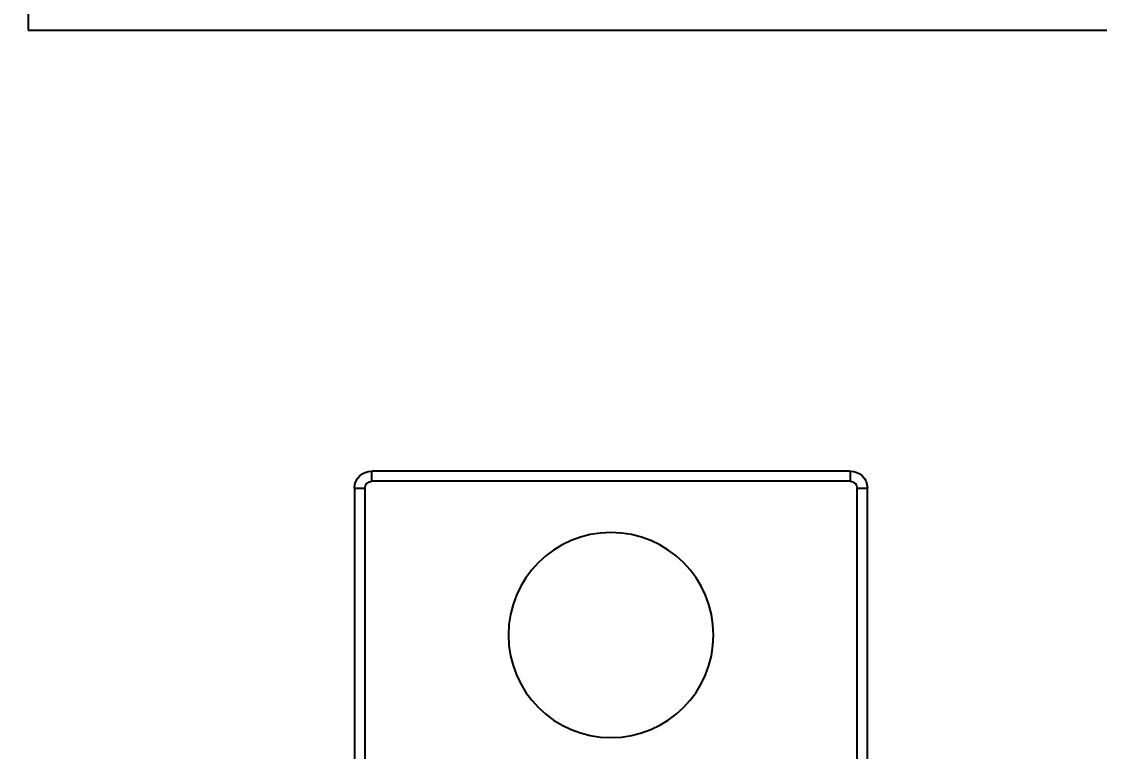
# Model space of a CAD drawing. Header units: millimetres. Extents: x 6622 to 532820, y 3370 to 359312.
# Drawn here: x 458833.1 to 459148.4, y 346750.6 to 346964.2 of the extents above; entities that cross this region are included whole.
import ezdxf

# ---------------------------------------------------------------- set-up
doc = ezdxf.new("R2010")
doc.units = ezdxf.units.MM
doc.styles.get("Standard").update_dxf_attribs({"font": 'txt', "bigfont": 'gbcbig.shx'})
doc.dimstyles.new('副本 ISO-25', dxfattribs={"dimtxt": 300, "dimasz": 200, "dimexe": 200, "dimexo": 25, "dimgap": 200, "dimtad": 1, "dimtxsty": 'Standard', "dimcen": 2.5, "dimadec": 0, "dimazin": 0, "dimtfac": 1, "dimtmove": 0, "dimatfit": 3, "dimfxl": 1, "dimarcsym": 0})

# ---------------------------------------------------------------- blocks, each defined once
blk = doc.blocks.new('A$C3E973D8C')
at = {"color": 2, "linetype": 'Continuous', "lineweight": 25}
for p, q in [((2315, 763.55), (2315, 713.55)), ((2315, 713.55), (1385, 713.55)), ((2074.5, 584.55), (2074.5, 581.55)), ((2074.5, 584.55), (2214.5, 584.55)), ((2214.5, 581.55), (2214.5, 584.55)), ((2074.5, 581.55), (2214.5, 581.55)), ((2072.5, 579.55), (2069.5, 579.55)), ((2069.5, 319.55), (2069.5, 579.55)), ((2072.5, 319.55), (2072.5, 579.55)), ((2219.5, 579.55), (2216.5, 579.55)), ((2216.5, 579.55), (2216.5, 376.47)), ((2219.5, 579.55), (2219.5, 375.74))]:
    blk.add_line(p, q, dxfattribs=at)
blk.add_circle((2144.5, 536.55), 30, dxfattribs=at)
for centre, radius, start, end in [((2074.5, 579.55), 5, 90, 180), ((2214.5, 579.55), 5, 0, 90), ((2074.5, 579.55), 2, 90, 180), ((2214.5, 579.55), 2, 0, 90)]:
    blk.add_arc(centre, radius, start, end, dxfattribs=at)
blk = doc.blocks.new('*D429')
at = {"color": 0, "lineweight": -2, "transparency": 16777216}
for p, q in [((457818.48, 355761.22), (450895.95, 355761.22)), ((451095.95, 355561.22), (451095.95, 346555.22)), ((460376.39, 346355.22), (450895.95, 346355.22))]:
    blk.add_line(p, q, dxfattribs=at)
at = {"color": 0, "transparency": 16777216}
for points in [[(451062.62, 355561.22), (451129.28, 355561.22), (451095.95, 355761.22)], [(451062.62, 346555.22), (451129.28, 346555.22), (451095.95, 346355.22)]]:
    blk.add_solid(points, dxfattribs=at)
at = {"layer": 'Defpoints', "color": 0, "transparency": 16777216}
for p in [(457843.48, 355761.22), (451095.95, 346355.22), (460401.39, 346355.22)]:
    blk.add_point(p, dxfattribs=at)
at = {"color": 0, "transparency": 16777216, "insert": (450737.68, 351058.22), "char_height": 300, "attachment_point": 5, "rotation": 90}
blk.add_mtext('(9406堆垛机总高）', dxfattribs=at)

msp = doc.modelspace()

# ---------------------------------------------------------------- block references
at = {"extrusion": (0, 0, -1), "zscale": -1}
msp.add_blockref('A$C3E973D8C', (-461150, 346248.121), dxfattribs=at)

# ---------------------------------------------------------------- dimensions: what is measured, and where the dimension line sits
at = {"color": 3}
dim = msp.add_linear_dim(base=(451095.95, 346355.221), p1=(457843.479, 355761.221), p2=(460401.39, 346355.221), angle=90, text='(<>堆垛机总高）', dimstyle='副本 ISO-25', dxfattribs=at)
dim.commit()
dim.dimension.update_dxf_attribs({"geometry": '*D429', "text_midpoint": (450737.678, 351058.221)})

doc.saveas('drawing.dxf')
